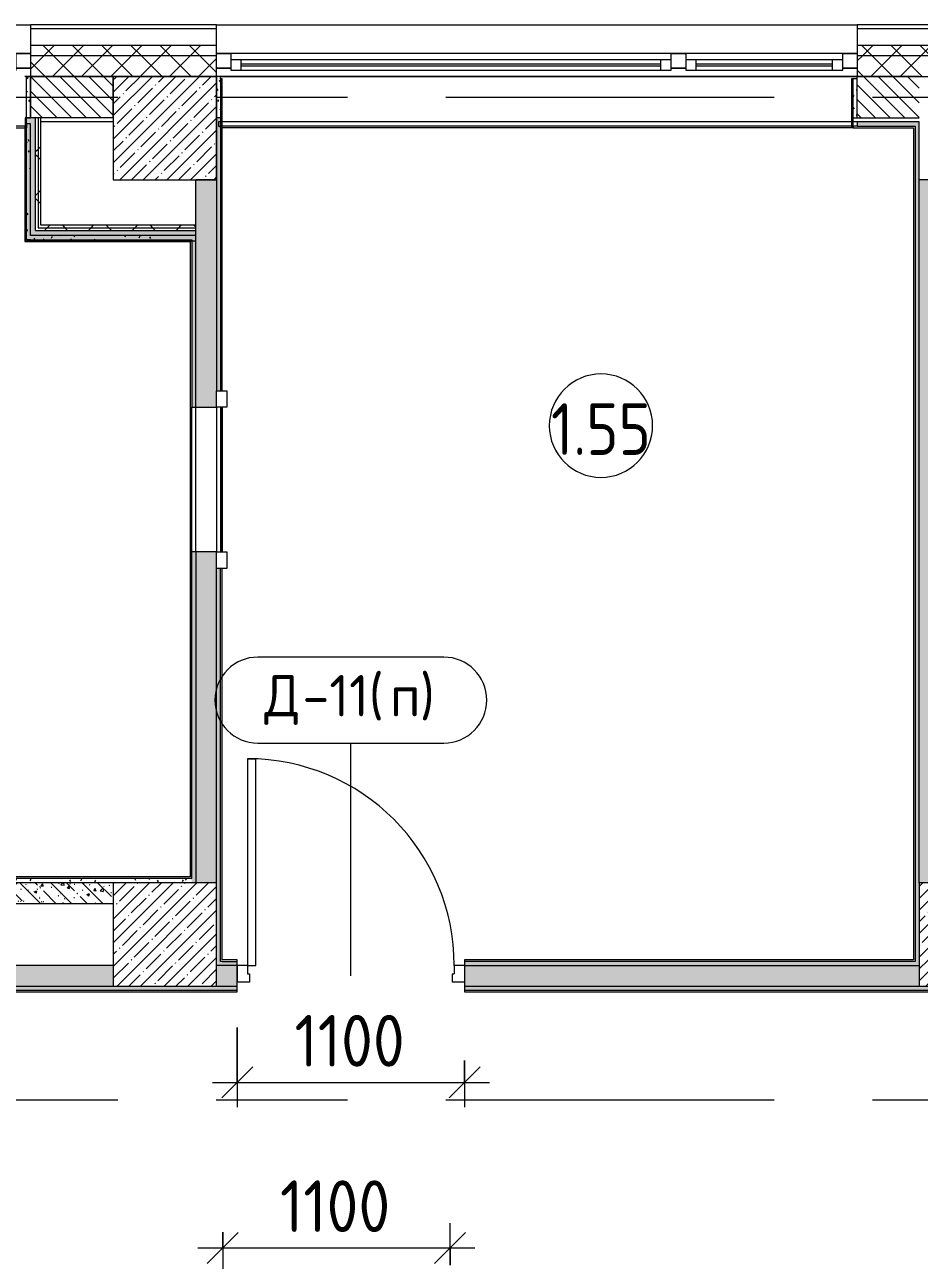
# Model space of a CAD drawing. Header units: millimetres. Extents: x 35848 to 85156, y -2706 to 28205.
# Drawn here: x 76322 to 80650, y 21374 to 27350 of the extents above; entities that cross this region are included whole.
import ezdxf

# ---------------------------------------------------------------- set-up
doc = ezdxf.new("R2010")
doc.units = ezdxf.units.MM
doc.linetypes.add('Осевая', pattern=[3175, 635, -476.25, 1587.5, -476.25])
for name, color, linetype, lineweight in [('A-ANNO-DIMS', 7, 'Continuous', 9), ('A-ANNO-DIMS-100', 7, 'Continuous', 9), ('A-AREA-IDEN', 7, 'Continuous', 9), ('A-DOOR-IDEN', 7, 'Continuous', 9), ('A-GLAZ', 7, 'Continuous', 9), ('A-GLAZ-1', 7, 'Continuous', 13), ('A-WALL', 7, 'Continuous', 9), ('I-WALL', 7, 'Continuous', 9), ('S-COLS', 7, 'Continuous', 9), ('Оси-2', 7, 'Осевая', 9)]:
    doc.layers.add(name, color=color, linetype=linetype, lineweight=lineweight)
for name, color, linetype, lineweight, true_color in [('A-DOOR-1', 1, 'Continuous', 9, 0xff0000), ('A-DOOR-2', 1, 'Continuous', 13, 0xff0000), ('A-DOOR-FRAM-1', 1, 'Continuous', 13, 0xff0000), ('A-WALL-1', 7, 'Continuous', 9, 0x3c3c3c), ('A-WALL-FNSH-1', 7, 'Continuous', 9, 0x3c3c3c)]:
    doc.layers.add(name, color=color, linetype=linetype, lineweight=lineweight, true_color=true_color)
doc.styles.add('GOST Common', font='GOST_Common.ttf', dxfattribs={"height": 200})
doc.styles.add('GOST Common_1', font='GOST_Common.ttf', dxfattribs={"width": 0.9, "height": 250})
doc.styles.add('ISOCPEUR', font='isocpeur.ttf', dxfattribs={"width": 0.9, "height": 250})
doc.dimstyles.new('ISO-2_5_0_9К_БОЛЬШОЙ', dxfattribs={"dimscale": 304.8, "dimtxt": 248.995294, "dimasz": 0.492126, "dimexe": 0.393701, "dimexo": 0.984252, "dimgap": 0, "dimtad": 1, "dimdec": 0, "dimrnd": 10, "dimzin": 0, "dimdsep": 46, "dimtxsty": 'ISOCPEUR', "dimblk1": 'OBLIQUE', "dimblk2": 'OBLIQUE', "dimsah": 1, "dimcen": 0.09, "dimdle": 0.393701, "dimazin": 0, "dimtfac": 1, "dimtdec": 4, "dimtix": 1, "dimtmove": 0, "dimatfit": 3, "dimfxl": 1, "dimtvp": 1, "dimtolj": 1, "dimtzin": 0, "dimarcsym": 2})
pattern_1 = [(135, (0, 0), (-75.43415, -75.43415), [106.68, -17.78, 3.556, -17.78]), (135, (0, 75.39), (-75.43415, -75.43415), []), (50, (0, 0), (127.52922, -11.15758), [13.335, -146.685]), (355, (0, 0), (-24.66966, 133.74002), [10.668, -117.348]), (100.451, (10.63, -0.93), (102.85973, 122.58178), [11.333, -124.663]), (46.184, (0, 35.56), (189.75516, -29.43036), [20.002, -220.027]), (96.636, (15.81, 33.1), (166.1822, 173.1996), [17, -186.995]), (351.184, (0, 35.56), (166.18393, 173.19757), [16.002, -176.022]), (21, (17.78, 26.67), (106.13027, -71.58603), [13.335, -146.685]), (326, (17.78, 26.67), (43.26188, 128.93175), [10.668, -117.348]), (71.451, (26.62, 20.7), (149.39198, 57.34505), [11.333, -124.663]), (37.5, (0, 0), (2.162228, 59.188357), [3.353, -112.573, 3.353, -115.773, -117.793]), (37.5, (0, 0), (2.162228, 59.188357), [-235.052, 3.353, -114.44]), (7.5, (0, 0), (46.773857, 70.126152), [3.353, -64.567, 3.353, -109.906, -44.894]), (7.5, (0, 0), (46.773857, 70.126152), [-181.178, 3.353, -41.542]), (327.5, (-39.65, 0), (94.91367, -4.010093), [3.353, -41.097, 3.353, -135.331, -184.023]), (327.5, (-39.65, 0), (94.91367, -4.010093), [-183.134, 3.353, -180.67]), (317.5, (-57.43, 0), (103.69057, 17.79882), [3.353, -54.432, 3.353, -88.748, -130.683]), (317.5, (-57.43, 0), (103.69057, 17.79882), [-149.885, 3.353, -127.33])]
pattern_2 = [(45, (0, 0), (-70.71068, 70.71068), []), (135, (0, 0), (-70.71068, -70.71068), [])]
pattern_3 = [(0, (0, 0), (121.92, 30.48), [10.058, -81.382, 10.058, -81.382, -487.68]), (0, (0, 0), (121.92, 30.48), [-182.88, 10.058, -172.822, 10.058, -81.382, -213.36]), (0, (0, 0), (121.92, 30.48), [-457.2, 10.058, -50.902, 10.058, -142.342]), (120, (45.72, 15.24), (-87.356454, 90.345817), [10.058, -81.382, 10.058, -81.382, -487.68]), (120, (45.72, 15.24), (-87.356454, 90.345817), [-182.88, 10.058, -172.822, 10.058, -81.382, -213.36]), (120, (45.72, 15.24), (-87.356454, 90.345817), [-457.2, 10.058, -50.902, 10.058, -142.342]), (240, (60.96, 76.2), (-34.563546, -120.825817), [10.058, -81.382, 10.058, -81.382, -487.68]), (240, (60.96, 76.2), (-34.563546, -120.825817), [-182.88, 10.058, -172.822, 10.058, -81.382, -213.36]), (240, (60.96, 76.2), (-34.563546, -120.825817), [-457.2, 10.058, -50.902, 10.058, -142.342])]
pattern_4 = [(45, (0, 0), (-106.06602, 106.06602), []), (135, (0, 0), (-106.06602, -106.06602), [])]

# ---------------------------------------------------------------- blocks, each defined once
blk = doc.blocks.new('110_Дверь_СКБ_1Ст_Внутренняя1 - Д-11п 1100x2100h_кладовые _все__ коридор _между помещениями блока столовой__ моечные _все_ 2-32102277-План заполнения и маркировки дверных проемов 1 этажа в осях 12-23')
at = {"layer": 'A-DOOR-1'}
blk.add_arc((-487.5, 50), 1000, 360, 90, dxfattribs=at)
at = {"layer": 'A-DOOR-2'}
for p, q in [((-487.5, 1050), (-447.5, 1050)), ((-487.5, 1050), (-487.5, 50)), ((-447.5, 50), (-447.5, 1050)), ((-487.5, 50), (-447.5, 50))]:
    blk.add_line(p, q, dxfattribs=at)
at = {"layer": 'A-DOOR-FRAM-1'}
for p, q in [((-487.5, 50), (-537.5, 50)), ((-537.5, 50), (-537.5, -30)), ((-487.5, 50), (-487.5, 10)), ((-487.5, 10), (-477.5, 10)), ((-477.5, 10), (-477.5, -30)), ((502.5, 10), (512.5, 10)), ((502.5, 10), (502.5, -30)), ((562.5, 50), (512.5, 50)), ((512.5, 50), (512.5, 10)), ((562.5, 50), (562.5, -30)), ((-477.5, -30), (-537.5, -30)), ((562.5, -30), (502.5, -30))]:
    blk.add_line(p, q, dxfattribs=at)
blk = doc.blocks.new('BSC_Колонна _Прямоугольная - 500х500-V23-План заполнения и маркировки дверных проемов 1 этажа в осях 12-23')
at = {"layer": 'S-COLS'}
h = blk.add_hatch(dxfattribs=at)
h.set_pattern_fill('FP_32', color=256, style=0, pattern_type=2)
h.set_pattern_definition([(45, (-77000, -22950), (-57.02463, 57.02463), []), (45, (-76942.975, -22950), (-57.02463, 57.02463), [100.806, -20.161, 3.353, -16.808])])
h.paths.add_polyline_path([(-250, -250), (250, -250), (250, 250), (-250, 250), (-250, 226.2)])
for p, q in [((250, 250), (-250, 250)), ((-250, 250), (-250, -250)), ((250, -250), (250, 250)), ((-250, -250), (250, -250))]:
    blk.add_line(p, q, dxfattribs=at)
blk = doc.blocks.new('120_Окно_СКБ_2Ст - 120_Окно_СКБ_2Ст 2100х2400 _мал створка справа_-19092174-План заполнения и маркировки дверных проемов 1 этажа в осях 12-23')
at = {"layer": 'A-GLAZ'}
for p, q in [((1050, -5), (-1050, -5)), ((-930, -55), (100, -55)), ((270, -55), (930, -55)), ((-1050, -75), (-980, -75)), ((100, -65), (-930, -65)), ((150, -75), (220, -75)), ((930, -65), (270, -65)), ((980, -75), (1050, -75))]:
    blk.add_line(p, q, dxfattribs=at)
at = {"layer": 'A-GLAZ-1'}
for p, q in [((-1050, -75), (-1050, -5)), ((-1050, -5), (-980, -5)), ((-980, -5), (-980, -75)), ((150, -35), (-980, -35)), ((-980, -35), (-980, -85)), ((-930, -85), (-930, -35)), ((100, -85), (100, -35)), ((150, -75), (150, -5)), ((150, -5), (220, -5)), ((150, -85), (150, -35)), ((220, -5), (220, -75)), ((980, -35), (220, -35)), ((220, -35), (220, -85)), ((270, -85), (270, -35)), ((930, -85), (930, -35)), ((980, -75), (980, -5)), ((980, -5), (1050, -5)), ((980, -85), (980, -35)), ((1050, -5), (1050, -75)), ((-980, -75), (-1050, -75)), ((-980, -85), (150, -85)), ((220, -75), (150, -75)), ((220, -85), (980, -85)), ((1050, -75), (980, -75))]:
    blk.add_line(p, q, dxfattribs=at)
blk = doc.blocks.new('120_Окно_СКБ_2Ст - 120_Окно_СКБ_2Ст 3100х2500 _мал_створка слева_ 2-19089248-План заполнения и маркировки дверных проемов 1 этажа в осях 12-23')
at = {"layer": 'A-GLAZ'}
for p, q in [((1550, -5), (-1550, -5)), ((-1430, -55), (600, -55)), ((770, -55), (1430, -55)), ((-1550, -75), (-1480, -75)), ((600, -65), (-1430, -65)), ((650, -75), (720, -75)), ((1430, -65), (770, -65)), ((1480, -75), (1550, -75))]:
    blk.add_line(p, q, dxfattribs=at)
at = {"layer": 'A-GLAZ-1'}
for p, q in [((-1550, -75), (-1550, -5)), ((-1550, -5), (-1480, -5)), ((-1480, -5), (-1480, -75)), ((650, -35), (-1480, -35)), ((-1480, -35), (-1480, -85)), ((-1430, -85), (-1430, -35)), ((600, -85), (600, -35)), ((650, -75), (650, -5)), ((650, -5), (720, -5)), ((650, -85), (650, -35)), ((720, -5), (720, -75)), ((1480, -35), (720, -35)), ((720, -35), (720, -85)), ((770, -85), (770, -35)), ((1430, -85), (1430, -35)), ((1480, -75), (1480, -5)), ((1480, -5), (1550, -5)), ((1480, -85), (1480, -35)), ((1550, -5), (1550, -75)), ((-1480, -75), (-1550, -75)), ((-1480, -85), (650, -85)), ((720, -75), (650, -75)), ((720, -85), (1480, -85)), ((1550, -75), (1480, -75))]:
    blk.add_line(p, q, dxfattribs=at)
blk = doc.blocks.new('BSC_Колонна _Прямоугольная - 500х500-V44-План заполнения и маркировки дверных проемов 1 этажа в осях 12-23')
at = {"layer": 'S-COLS'}
h = blk.add_hatch(dxfattribs=at)
h.set_pattern_fill('FP_51', color=256, style=0, pattern_type=2)
h.set_pattern_definition([(45, (-80900, -22950), (-57.02463, 57.02463), []), (45, (-80842.975, -22950), (-57.02463, 57.02463), [100.806, -20.161, 3.353, -16.808])])
h.paths.add_polyline_path([(-250, -250), (250, -250), (250, 250), (-250, 250)])
for p, q in [((250, 250), (-250, 250)), ((-250, 250), (-250, -250)), ((250, -250), (250, 250)), ((-250, -250), (250, -250))]:
    blk.add_line(p, q, dxfattribs=at)
blk = doc.blocks.new('Штора противопожарная_Рен - ШТ_700х700-22567375-План заполнения и маркировки дверных проемов 1 этажа в осях 12-23')
at = {"layer": 'A-DOOR-1'}
for p, q in [((-430, 100), (-350, 100)), ((-430, 50), (-430, 100)), ((-350, 100), (-350, 50)), ((-350, 77.5), (350, 77.5)), ((-350, 72.5), (-350, 77.5)), ((350, 72.5), (-350, 72.5)), ((350, 100), (430, 100)), ((350, 50), (350, 100)), ((350, 77.5), (350, 72.5)), ((430, 100), (430, 50)), ((-350, 50), (-430, 50)), ((430, 50), (350, 50))]:
    blk.add_line(p, q, dxfattribs=at)
blk = doc.blocks.new('М_двери - Типоразмер_рамка-25223575-План заполнения и маркировки дверных проемов 1 этажа в осях 12-23')
at = {"layer": 'A-DOOR-IDEN'}
for p, q in [((4.496, 2.08), (-4.496, 2.08)), ((-4.496, -2.08), (4.496, -2.08))]:
    blk.add_line(p, q, dxfattribs=at)
for centre, start, end in [((-4.496, 0), 90, 270), ((4.496, 0), 270, 90)]:
    blk.add_arc(centre, 2.08, start, end, dxfattribs=at)
blk = doc.blocks.new('DIMBLOCK40-План заполнения и маркировки дверных проемов 1 этажа в осях 12-23')
at = {"layer": 'A-ANNO-DIMS-100'}
for p, q in [((77350, 22500), (77350, 22114.1)), ((77350, 22234.1), (77350, 22500)), ((78450, 22340), (78450, 22114.1)), ((78450, 22234.1), (78450, 22340)), ((77230, 22234.1), (78570, 22234.1))]:
    blk.add_line(p, q, dxfattribs=at)
at = {"layer": 'A-ANNO-DIMS-100', "lineweight": 20}
for p, q in [((77350, 22234.1), (77425, 22309.1)), ((78450, 22234.1), (78525, 22309.1)), ((77350, 22234.1), (77275, 22159.1)), ((78450, 22234.1), (78375, 22159.1))]:
    blk.add_line(p, q, dxfattribs=at)
at = {"layer": 'A-ANNO-DIMS-100', "color": 0, "insert": (77627.1, 22560.7), "char_height": 250, "width": 655.049, "attachment_point": 1, "line_spacing_factor": 1.149209, "style": 'ISOCPEUR'}
blk.add_mtext('1100', dxfattribs=at)
blk = doc.blocks.new('_Oblique')
at = {"color": 0, "linetype": 'ByBlock', "lineweight": -2}
blk.add_line((-0.5, -0.5), (0.5, 0.5), dxfattribs=at)
blk = doc.blocks.new('DIMBLOCK41-План заполнения и маркировки дверных проемов 1 этажа в осях 12-23')
at = {"layer": 'A-ANNO-DIMS-100'}
for p, q in [((78379.8, 21350), (78379.8, 21554.1)), ((77279.8, 21510), (77279.8, 21314.1)), ((77279.8, 21434.1), (77279.8, 21510)), ((77159.8, 21434.1), (78499.8, 21434.1)), ((78379.8, 21434.1), (78379.8, 21350))]:
    blk.add_line(p, q, dxfattribs=at)
at = {"layer": 'A-ANNO-DIMS-100', "lineweight": 20}
for p, q in [((77279.8, 21434.1), (77354.8, 21509.1)), ((78379.8, 21434.1), (78454.8, 21509.1)), ((77279.8, 21434.1), (77204.8, 21359.1)), ((78379.8, 21434.1), (78304.8, 21359.1))]:
    blk.add_line(p, q, dxfattribs=at)
at = {"layer": 'A-ANNO-DIMS-100', "color": 0, "insert": (77556.9, 21760.7), "char_height": 250, "width": 655.049, "attachment_point": 1, "line_spacing_factor": 1.149209, "style": 'ISOCPEUR'}
blk.add_mtext('1100', dxfattribs=at)
blk = doc.blocks.new('Марка_Помещения - Номер-25198446-План заполнения и маркировки дверных проемов 1 этажа в осях 12-23')
at = {"layer": 'A-AREA-IDEN'}
for start, end in [(360, 180), (180, 360)]:
    blk.add_arc((0, 0), 2.5, start, end, dxfattribs=at)

msp = doc.modelspace()

# ---------------------------------------------------------------- hatches: boundary and pattern name
at = {"layer": 'A-WALL'}
h = msp.add_hatch(dxfattribs=at)
h.set_pattern_fill('FP_17', color=256, style=0, pattern_type=2)
h.set_pattern_definition(pattern_2)
h.paths.add_polyline_path([(84510.7, 27200), (84510.7, 27250), (80350, 27250), (80350, 27200), (83385.8, 27200)])
h.paths.add_polyline_path([(70313.8, 27200), (70810, 27200), (70810, 27250), (68210, 27250), (68210, 27200), (68861.3, 27200)])
h.paths.add_polyline_path([(73218.7, 27200), (74250, 27200), (74250, 27250), (72910, 27250), (72910, 27200)])
h.paths.add_polyline_path([(77250, 27200), (77250, 27250), (76350, 27250), (76350, 27200), (76849.8, 27200)])
h.paths.add_polyline_path([(57241.7, 27200), (57705, 27200), (57705, 27250), (56860, 27250), (56860, 27200)])
h.paths.add_polyline_path([(66682.6, 27200), (67110, 27200), (67110, 27250), (66160, 27250), (66160, 27200)])
h.paths.add_polyline_path([(60005, 27200), (61060, 27200), (61060, 27250), (60005, 27250)])
h.paths.add_polyline_path([(54760, 27200), (54760, 27250), (53860, 27250), (53860, 27200), (54336.8, 27200)])
h.paths.add_polyline_path([(51760, 27200), (51760, 27250), (50860, 27250), (50860, 27200), (51431.9, 27200)])
h.paths.add_polyline_path([(48527, 27200), (48760, 27200), (48760, 27250), (47660, 27250), (47660, 27200), (47800.7, 27200)])
h.paths.add_polyline_path([(44169.6, 27200), (44560, 27200), (44560, 27250), (42160, 27250), (42160, 27200), (42717.1, 27200)])
h = msp.add_hatch(dxfattribs=at)
h.set_pattern_fill('FP_17', color=256, style=0, pattern_type=2)
h.set_pattern_definition(pattern_2)
h.paths.add_polyline_path([(84510.7, 27100), (84510.7, 27200), (80350, 27200), (80350, 27100), (83385.8, 27100)])
h.paths.add_polyline_path([(76849.8, 27100), (77250, 27100), (77250, 27200), (76350, 27200), (76350, 27100), (76750, 27100)])
h.paths.add_polyline_path([(70310, 27100), (70810, 27100), (70810, 27200), (68210, 27200), (68210, 27100), (68861.3, 27100)])
h.paths.add_polyline_path([(72910, 27100), (74250, 27100), (74250, 27200), (72910, 27200)])
h.paths.add_polyline_path([(66760, 27100), (67110, 27100), (67110, 27200), (66160, 27200), (66160, 27100), (66682.6, 27100)])
h.paths.add_polyline_path([(61060, 27100), (61060, 27200), (60005, 27200), (60005, 27100), (60872.8, 27100)])
h.paths.add_polyline_path([(51431.9, 27100), (51760, 27100), (51760, 27200), (50860, 27200), (50860, 27100)])
h.paths.add_polyline_path([(54160, 27100), (54760, 27100), (54760, 27200), (53860, 27200), (53860, 27100)])
h.paths.add_polyline_path([(57241.7, 27100), (57705, 27100), (57705, 27200), (56860, 27200), (56860, 27100)])
h.paths.add_polyline_path([(48160, 27100), (48760, 27100), (48760, 27200), (47660, 27200), (47660, 27100), (47800.7, 27100)])
h.paths.add_polyline_path([(44560, 27100), (44560, 27200), (42160, 27200), (42160, 27100), (44169.6, 27100)])
h = msp.add_hatch(dxfattribs=at)
h.set_pattern_fill('FP_21', color=256, style=0, pattern_type=2)
h.set_pattern_definition([(135, (0, 0), (-35.35534, -35.35534), [])])
h.paths.add_polyline_path([(74040, 26900), (74250, 26900), (74250, 27100), (74040, 27100)])
h.paths.add_polyline_path([(73540, 26900), (73540, 27100), (72910, 27100), (72910, 26900), (73218.7, 26900)])
h.paths.add_polyline_path([(80650, 26900), (80650, 27100), (80350, 27100), (80350, 26900), (80480.9, 26900)])
h.paths.add_polyline_path([(76350, 26900), (76750, 26900), (76750, 27100), (76350, 27100)])
h.paths.add_polyline_path([(66760, 26900), (67060, 26900), (67060, 27100), (66760, 27100)])
h.paths.add_polyline_path([(68410, 26900), (70310, 26900), (70310, 27100), (68206, 27100), (68206, 26900), (68310, 26900)])
h.paths.add_polyline_path([(57550, 26900), (57705, 26900), (57705, 27100), (56860, 27100), (56860, 26900), (57350, 26900)])
h.paths.add_polyline_path([(60146.6, 26900), (60160, 26900), (60160, 27100), (60005, 27100), (60005, 26900)])
h.paths.add_polyline_path([(60872.8, 26900), (61060, 26900), (61060, 27100), (60760, 27100), (60760, 26900)])
h.paths.add_polyline_path([(53860, 26900), (54160, 26900), (54160, 27100), (53860, 27100), (53860, 26965.3)])
h.paths.add_polyline_path([(51760, 26900), (51760, 27100), (50860, 27100), (50860, 26900), (51600, 26900)])
h.paths.add_polyline_path([(47800.7, 26900), (48160, 26900), (48160, 27100), (47660, 27100), (47660, 26900)])
h.paths.add_polyline_path([(44169.6, 26900), (44560, 26900), (44560, 27100), (42760, 27100), (42760, 26900), (42780, 26900)])
at = {"layer": 'I-WALL'}
h = msp.add_hatch(dxfattribs=at)
h.set_pattern_fill('FP_58', color=256, style=0, pattern_type=2)
h.set_pattern_definition(pattern_3)
h.paths.add_polyline_path([(76330, 26900), (76350, 26900), (76350, 27100), (76330, 27100)])
h = msp.add_hatch(dxfattribs=at)
h.set_pattern_fill('FP_58', color=256, style=0, pattern_type=2)
h.set_pattern_definition(pattern_3)
h.paths.add_polyline_path([(77250, 26900), (77270, 26900), (77270, 27100), (77250, 27100)])
h = msp.add_hatch(dxfattribs=at)
h.set_pattern_fill('FP_58', color=256, style=0, pattern_type=2)
h.set_pattern_definition(pattern_3)
h.paths.add_polyline_path([(80330, 26900), (80350, 26900), (80350, 27088), (80330, 27088)])
for points in [[(76375, 26355), (76375, 26900), (76325, 26900), (76325, 26355)], [(76849.8, 26305), (77150, 26305), (77150, 26355), (76325, 26355), (76325, 26305)]]:
    msp.add_hatch(color=256, dxfattribs=at).paths.add_polyline_path(points)
h = msp.add_hatch(dxfattribs=at)
h.set_pattern_fill('FP_59', color=256, style=0, pattern_type=2)
h.set_pattern_definition(pattern_4)
h.paths.add_polyline_path([(76387.5, 26367.5), (76387.5, 26900), (76375, 26900), (76375, 26367.5)])
h = msp.add_hatch(dxfattribs=at)
h.set_pattern_fill('FP_59', color=256, style=0, pattern_type=2)
h.set_pattern_definition(pattern_4)
h.paths.add_polyline_path([(76387.5, 26380), (76400, 26380), (76400, 26900), (76387.5, 26900), (76387.5, 26424)])
h = msp.add_hatch(dxfattribs=at)
h.set_pattern_fill('FP_58', color=256, style=0, pattern_type=2)
h.set_pattern_definition(pattern_3)
h.paths.add_polyline_path([(77270, 22800), (77270, 24720), (77250, 24720), (77250, 22800)])
h.paths.add_polyline_path([(77270, 25580), (77270, 26900), (77250, 26900), (77250, 25580)])
h = msp.add_hatch(dxfattribs=at)
h.set_pattern_fill('FP_58', color=256, style=0, pattern_type=2)
h.set_pattern_definition(pattern_3)
h.paths.add_polyline_path([(76350, 26310), (76350, 26870), (76330, 26870), (76330, 26310)])
h = msp.add_hatch(dxfattribs=at)
h.set_pattern_fill('FP_58', color=256, style=0, pattern_type=2)
h.set_pattern_definition(pattern_3)
h.paths.add_polyline_path([(80350, 26860), (80630, 26860), (80630, 26880), (80350, 26880)])
h.paths.add_polyline_path([(77270, 26860), (77270, 26880), (77260, 26880), (77260, 26860)])
h = msp.add_hatch(dxfattribs=at)
h.set_pattern_fill('FP_58', color=256, style=0, pattern_type=2)
h.set_pattern_definition(pattern_3)
h.paths.add_polyline_path([(80650, 22820), (80650, 26880), (80630, 26880), (80630, 22820)])
h = msp.add_hatch(dxfattribs=at)
h.set_pattern_fill('FP_22', color=256, style=0, pattern_type=2)
h.set_pattern_definition(pattern_1)
h.paths.add_polyline_path([(77250, 23200), (77250, 24800), (77150, 24800), (77150, 23200), (77230, 23200)])
h.paths.add_polyline_path([(77250, 25500), (77250, 26600), (77150, 26600), (77150, 25500)])
h = msp.add_hatch(dxfattribs=at)
h.set_pattern_fill('FP_22', color=256, style=0, pattern_type=2)
h.set_pattern_definition(pattern_1)
h.paths.add_polyline_path([(80750, 23200), (80750, 26600), (80650, 26600), (80650, 23200)])
h = msp.add_hatch(dxfattribs=at)
h.set_pattern_fill('FP_59', color=256, style=0, pattern_type=2)
h.set_pattern_definition(pattern_4)
h.paths.add_polyline_path([(76849.8, 26355), (77150, 26355), (77150, 26367.5), (76375, 26367.5), (76375, 26355)])
h = msp.add_hatch(dxfattribs=at)
h.set_pattern_fill('FP_59', color=256, style=0, pattern_type=2)
h.set_pattern_definition(pattern_4)
h.paths.add_polyline_path([(77150, 26367.5), (77150, 26380), (76387.5, 26380), (76387.5, 26367.5), (76849.8, 26367.5)])
h = msp.add_hatch(dxfattribs=at)
h.set_pattern_fill('FP_58', color=256, style=0, pattern_type=2)
h.set_pattern_definition(pattern_3)
h.paths.add_polyline_path([(77150, 26310), (77150, 26330), (76350, 26330), (76350, 26310), (77130, 26310)])
h = msp.add_hatch(dxfattribs=at)
h.set_pattern_fill('FP_58', color=256, style=0, pattern_type=2)
h.set_pattern_definition(pattern_3)
h.paths.add_polyline_path([(77150, 23200), (77150, 24800), (77130, 24800), (77130, 23200)])
h.paths.add_polyline_path([(77150, 25500), (77150, 26310), (77130, 26310), (77130, 25500)])
h = msp.add_hatch(dxfattribs=at)
h.set_pattern_fill('FP_58', color=256, style=0, pattern_type=2)
h.set_pattern_definition(pattern_3)
h.paths.add_polyline_path([(76150, 23200), (77130, 23200), (77130, 23220), (76130, 23220), (76130, 23200)])
h = msp.add_hatch(dxfattribs=at)
h.set_pattern_fill('FP_22', color=256, style=0, pattern_type=2)
h.set_pattern_definition(pattern_1)
h.paths.add_polyline_path([(76750, 23100), (76750, 23200), (76150, 23200), (76150, 23100), (76250, 23100)])
h = msp.add_hatch(dxfattribs=at)
h.set_pattern_fill('FP_22', color=256, style=0, pattern_type=2)
h.set_pattern_definition(pattern_1)
h.paths.add_polyline_path([(82330, 22700), (82430, 22700), (82430, 22800), (82200, 22800), (82200, 22700)])
h.paths.add_polyline_path([(76123.6, 22700), (76750, 22700), (76750, 22800), (75744.8, 22800), (75744.8, 22700)])
h.paths.add_polyline_path([(74644.8, 22700), (74644.8, 22800), (74040, 22800), (74040, 22700)])
h.paths.add_polyline_path([(77350, 22700), (77350, 22800), (77250, 22800), (77250, 22700)])
h.paths.add_polyline_path([(81250, 22700), (81250, 22800), (81150, 22800), (81150, 22700)])
h.paths.add_polyline_path([(78450, 22700), (80650, 22700), (80650, 22800), (78450, 22800)])
h.paths.add_polyline_path([(73540, 22700), (73540, 22800), (70810, 22800), (70810, 22700), (73218.7, 22700)])
h.paths.add_polyline_path([(68861.3, 22700), (69110, 22700), (69110, 22800), (68310, 22800), (68310, 22700)])
h.paths.add_polyline_path([(70210, 22700), (70310, 22700), (70310, 22800), (70210, 22800)])
h = msp.add_hatch(dxfattribs=at)
h.set_pattern_fill('FP_58', color=256, style=0, pattern_type=2)
h.set_pattern_definition(pattern_3)
h.paths.add_polyline_path([(77350, 22800), (77350, 22820), (77270, 22820), (77270, 22800)])
h.paths.add_polyline_path([(80650, 22800), (80650, 22820), (78450, 22820), (78450, 22800), (79028.5, 22800)])
h = msp.add_hatch(dxfattribs=at)
h.set_pattern_fill('FP_58', color=256, style=0, pattern_type=2)
h.set_pattern_definition(pattern_3)
h.paths.add_polyline_path([(82330, 22680), (82330, 22700), (82200, 22700), (82200, 22680), (82310, 22680)])
h.paths.add_polyline_path([(77350, 22680), (77350, 22700), (75744.8, 22700), (75744.8, 22680), (76123.6, 22680)])
h.paths.add_polyline_path([(81150, 22680), (81250, 22680), (81250, 22700), (78450, 22700), (78450, 22680), (80650, 22680)])
h.paths.add_polyline_path([(74644.8, 22680), (74644.8, 22700), (70210, 22700), (70210, 22680), (74040, 22680)])
h.paths.add_polyline_path([(68310, 22680), (69110, 22680), (69110, 22700), (68310, 22700)])
at = {"layer": 'S-COLS'}
h = msp.add_hatch(dxfattribs=at)
h.set_pattern_fill('FP_1', color=256, style=0, pattern_type=2)
h.set_pattern_definition([(45, (0, 0), (-57.02463, 57.02463), []), (45, (57.025, 0), (-57.02463, 57.02463), [100.806, -20.161, 3.353, -16.808])])
h.paths.add_polyline_path([(77250, 26600), (77250, 27100), (76750, 27100), (76750, 26600), (76849.8, 26600)])

# ---------------------------------------------------------------- linework, layer by layer
at = {"layer": 'A-DOOR-IDEN'}
msp.add_line((77900, 22750), (77900, 23875.4), dxfattribs=at)
at = {"layer": 'A-WALL'}
for p, q in [((74250, 27350), (76350, 27350)), ((77250, 27330), (76350, 27330)), ((77250, 27350), (80350, 27350)), ((84510.7, 27330), (80350, 27330)), ((77250, 27250), (76350, 27250)), ((84510.7, 27250), (80350, 27250)), ((77250, 27200), (76350, 27200)), ((84510.7, 27200), (80350, 27200)), ((76750, 27100), (76350, 27100)), ((76750, 26900), (76750, 27100)), ((80350, 27100), (77270, 27100)), ((80650, 27100), (80350, 27100)), ((76375, 26355), (76375, 26900)), ((76387.5, 26900), (76387.5, 26367.5)), ((80350, 26860), (80630, 26860)), ((80630, 26860), (80630, 22820)), ((76375, 26355), (77150, 26355)), ((76387.5, 26367.5), (77150, 26367.5)), ((76350, 26310), (77130, 26310)), ((77130, 26310), (77130, 25500)), ((77130, 23220), (77130, 24800)), ((77270, 22820), (77270, 24720)), ((77130, 23220), (76130, 23220)), ((80630, 22820), (78450, 22820))]:
    msp.add_line(p, q, dxfattribs=at)
at = {"layer": 'A-WALL-1'}
for p, q in [((76350, 27330), (76350, 27100)), ((77250, 27100), (77250, 27330)), ((80350, 27330), (80350, 27100)), ((76350, 27100), (76330, 27100)), ((76350, 27100), (76350, 26900)), ((76350, 27100), (77250, 27100)), ((76350, 26900), (76350, 27100)), ((77250, 27100), (77250, 25580)), ((77270, 27100), (77250, 27100)), ((77270, 27088), (77270, 27100)), ((80350, 27088), (80330, 27088)), ((80350, 27100), (84510.7, 27100)), ((80350, 26900), (80350, 27100)), ((76750, 26900), (76325, 26900)), ((76325, 26900), (76325, 26305)), ((76330, 26900), (76350, 26900)), ((76400, 26380), (76400, 26900)), ((77270, 26900), (77250, 26900)), ((80330, 26900), (80650, 26900)), ((76330, 26870), (76330, 26852)), ((76350, 26870), (76330, 26870)), ((76350, 26330), (76350, 26870)), ((77270, 26880), (77260, 26880)), ((77260, 26880), (77260, 26860)), ((77260, 26860), (77270, 26860)), ((77270, 26852), (77270, 26858)), ((80650, 26880), (80350, 26880)), ((80350, 26880), (80350, 26860)), ((80650, 23200), (80650, 26880)), ((77250, 26600), (77150, 26600)), ((77150, 25500), (77150, 26600)), ((81350, 26600), (80650, 26600)), ((77150, 26380), (76400, 26380)), ((76325, 26305), (77150, 26305)), ((77150, 26330), (76350, 26330)), ((77130, 25500), (77250, 25500)), ((77250, 24800), (77130, 24800)), ((77150, 24800), (77150, 23200)), ((77250, 23200), (77250, 24720)), ((76750, 23200), (76150, 23200)), ((76250, 23100), (76750, 23100)), ((76750, 22800), (76250, 22800)), ((77350, 22800), (77250, 22800)), ((77278, 22820), (77270, 22820)), ((77350, 22680), (77350, 22820)), ((78450, 22820), (78450, 22680)), ((78450, 22800), (80650, 22800)), ((80650, 22800), (80650, 22800)), ((75744.8, 22700), (76750, 22700)), ((75744.8, 22680), (77350, 22680)), ((77250, 22700), (77350, 22700)), ((78450, 22700), (80650, 22700)), ((78450, 22680), (81250, 22680))]:
    msp.add_line(p, q, dxfattribs=at)
at = {"layer": 'A-WALL-FNSH-1'}
for p, q in [((77250, 27350), (76350, 27350)), ((76350, 27350), (76350, 27330)), ((77250, 27330), (77250, 27350)), ((84510.7, 27350), (80350, 27350)), ((80350, 27350), (80350, 27330)), ((76330, 27100), (76322, 27100)), ((76330, 26855), (76330, 27100)), ((77278, 27088), (77270, 27088)), ((77270, 27088), (77270, 26858)), ((77278, 25580), (77278, 27088)), ((80330, 27088), (80322, 27088)), ((80322, 27088), (80322, 26856)), ((80330, 26860), (80330, 27088)), ((76322, 26860), (74060, 26860)), ((74068, 26852), (76330, 26852)), ((76322, 26860), (76322, 26302)), ((76322, 26855), (76330, 26855)), ((76330, 26310), (76330, 26852)), ((77278, 26860), (77270, 26860)), ((77270, 26858), (77278, 26858)), ((77270, 26852), (77270, 25580)), ((80322, 26856), (80330, 26856)), ((80350, 26860), (80330, 26860)), ((80330, 26856), (80330, 26852)), ((80330, 26852), (80622, 26852)), ((80622, 26852), (80622, 22828)), ((76322, 26302), (77122, 26302)), ((76350, 26310), (76330, 26310)), ((77122, 26302), (77122, 23228)), ((77130, 24800), (77130, 25500)), ((77270, 25500), (77270, 24800)), ((77278, 24800), (77278, 25500)), ((77278, 22828), (77278, 24720)), ((77122, 23228), (76122, 23228)), ((77350, 22828), (77278, 22828)), ((77350, 22820), (77350, 22828)), ((80622, 22828), (78450, 22828)), ((78450, 22828), (78450, 22820)), ((77278, 22820), (77350, 22820)), ((75744.8, 22672), (77350, 22672)), ((77350, 22672), (77350, 22680)), ((78450, 22680), (78450, 22672)), ((78450, 22672), (81250, 22672))]:
    msp.add_line(p, q, dxfattribs=at)
at = {"layer": 'I-WALL'}
for p, q in [((77270, 27100), (80350, 27100)), ((76750, 26880), (76400, 26880)), ((80322, 26880), (77278, 26880)), ((80322, 26860), (77278, 26860)), ((80330, 26852), (77278, 26852)), ((80350, 26880), (80330, 26880)), ((77150, 24800), (77150, 25500)), ((77250, 25500), (77250, 24800))]:
    msp.add_line(p, q, dxfattribs=at)
at = {"layer": 'S-COLS'}
for p, q in [((77250, 27100), (76750, 27100)), ((76750, 27100), (76750, 26900)), ((77250, 26600), (77250, 27100)), ((76750, 26900), (76750, 26600)), ((76750, 26600), (77250, 26600))]:
    msp.add_line(p, q, dxfattribs=at)
at = {"layer": 'Оси-2'}
for p, q in [((39148.5, 27000), (82060, 27000)), ((39148.5, 22150), (82060, 22150))]:
    msp.add_line(p, q, dxfattribs=at)

# ---------------------------------------------------------------- block references
at = {"layer": 'A-AREA-IDEN', "xscale": 99.99999999999993, "yscale": 99.99999999999993, "zscale": 99.99999999999993}
msp.add_blockref('Марка_Помещения - Номер-25198446-План заполнения и маркировки дверных проемов 1 этажа в осях 12-23', (79110, 25410.7), dxfattribs=at)
at = {"layer": 'A-DOOR-1', "rotation": 270}
msp.add_blockref('Штора противопожарная_Рен - ШТ_700х700-22567375-План заполнения и маркировки дверных проемов 1 этажа в осях 12-23', (77200, 25150), dxfattribs=at)
at = {"layer": 'A-DOOR-1'}
msp.add_blockref('110_Дверь_СКБ_1Ст_Внутренняя1 - Д-11п 1100x2100h_кладовые _все__ коридор _между помещениями блока столовой__ моечные _все_ 2-32102277-План заполнения и маркировки дверных проемов 1 этажа в осях 12-23', (77887.5, 22750), dxfattribs=at)
at = {"layer": 'A-DOOR-IDEN', "xscale": 99.99999999999993, "yscale": 99.99999999999993, "zscale": 99.99999999999993}
msp.add_blockref('М_двери - Типоразмер_рамка-25223575-План заполнения и маркировки дверных проемов 1 этажа в осях 12-23', (77900, 24083.4), dxfattribs=at)
at = {"layer": 'A-GLAZ'}
for name, p in [('120_Окно_СКБ_2Ст - 120_Окно_СКБ_2Ст 2100х2400 _мал створка справа_-19092174-План заполнения и маркировки дверных проемов 1 этажа в осях 12-23', (75300, 27215)), ('120_Окно_СКБ_2Ст - 120_Окно_СКБ_2Ст 3100х2500 _мал_створка слева_ 2-19089248-План заполнения и маркировки дверных проемов 1 этажа в осях 12-23', (78800, 27215))]:
    msp.add_blockref(name, p, dxfattribs=at)
at = {"layer": 'S-COLS'}
for name, p in [('BSC_Колонна _Прямоугольная - 500х500-V23-План заполнения и маркировки дверных проемов 1 этажа в осях 12-23', (77000, 22950)), ('BSC_Колонна _Прямоугольная - 500х500-V44-План заполнения и маркировки дверных проемов 1 этажа в осях 12-23', (80900, 22950))]:
    msp.add_blockref(name, p, dxfattribs=at)

# ---------------------------------------------------------------- texts
at = {"layer": 'A-AREA-IDEN', "insert": (78868.2, 25519.3), "char_height": 250, "width": 606.076, "attachment_point": 1, "style": 'GOST Common_1'}
msp.add_mtext('1.55', dxfattribs=at)
at = {"layer": 'A-DOOR-IDEN', "char_height": 200, "attachment_point": 1, "style": 'GOST Common'}
for s, insert, width in [('\\fGOST Common|b0|i0|c204|p34|;Д', (77480.8, 24204.7), 224.472), ('-11(', (77666, 24204.7), 513.08), ('\\fGOST Common|b0|i0|c204|p34|;)', (78234.8, 24204.7), 96.202), ('\\fGOST Common|b0|i0|c204|p34|;п', (78089.3, 24204.7), 176.371)]:
    msp.add_mtext(s, dxfattribs=dict(at, insert=insert, width=width))

# ---------------------------------------------------------------- dimensions: what is measured, and where the dimension line sits
at = {"layer": 'A-ANNO-DIMS'}
for base, p1, p2, picture, middle in [((78450, 22234.1), (77350, 22800), (78450, 22640), 'DIMBLOCK40-План заполнения и маркировки дверных проемов 1 этажа в осях 12-23', (77900, 22359.1)), ((78379.8, 21434.1), (77279.8, 21210), (78379.8, 21050), 'DIMBLOCK41-План заполнения и маркировки дверных проемов 1 этажа в осях 12-23', (77829.8, 21559.1))]:
    dim = msp.add_linear_dim(base=base, p1=p1, p2=p2, dimstyle='ISO-2_5_0_9К_БОЛЬШОЙ', override={"dimpost": '<>', "dimfxl": 1111.575459}, dxfattribs=at)
    dim.commit()
    dim.dimension.update_dxf_attribs({"geometry": picture, "text_midpoint": middle})

doc.saveas('drawing.dxf')
